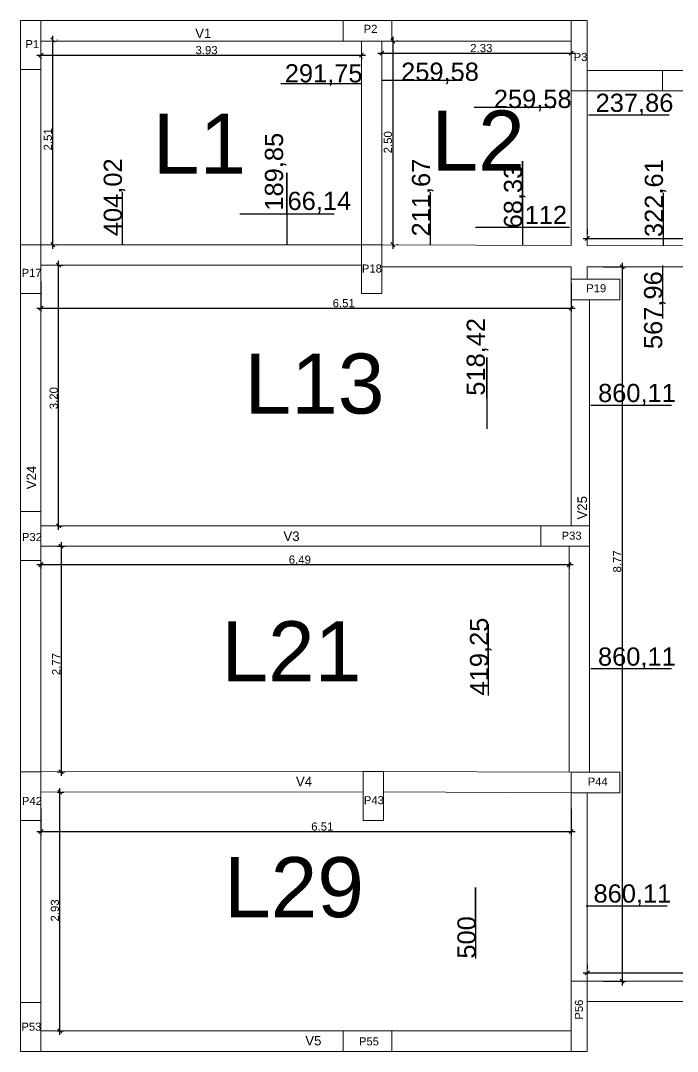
# Model space of a CAD drawing. Header units: millimetres. Extents: x 2878 to 6301, y 540 to 1980.
# Drawn here: x 2911.29 to 2919.35, y 679.32 to 691.97 of the extents above; entities that cross this region are included whole.
import ezdxf

# ---------------------------------------------------------------- set-up
doc = ezdxf.new("R2010")
doc.units = ezdxf.units.MM
doc.header["$LTSCALE"] = 4
for name, color, linetype, lineweight in [('ALVENARIA', 4, 'Continuous', 20), ('COTAS', 35, 'Continuous', 5), ('PILAR', 1, 'Continuous', 5), ('TEXTO', 5, 'Continuous', 20)]:
    doc.layers.add(name, color=color, linetype=linetype, lineweight=lineweight)
doc.layers.add('LINHA DE MOMENTOS', color=42, linetype='Continuous')
doc.styles.get("Standard").update_dxf_attribs({"font": 'arial.ttf'})
doc.dimstyles.new('ISO-25', dxfattribs={"dimscale": 0, "dimtxt": 0.1, "dimasz": 0.05, "dimexe": 0.05, "dimexo": 0.2, "dimgap": 0.01, "dimtad": 1, "dimzin": 4, "dimdsep": 46, "dimtxsty": 'Standard', "dimblk": 'OBLIQUE', "dimcen": 0.1, "dimdle": 0.05, "dimclrt": 256, "dimadec": 0, "dimazin": 0, "dimtfac": 1, "dimtix": 1, "dimtofl": 0, "dimtmove": 0, "dimatfit": 3, "dimfxl": 1, "dimtfillclr": 256, "dimarcsym": 0})

# ---------------------------------------------------------------- blocks, each defined once
blk = doc.blocks.new('PILAR')
at = {"layer": 'PILAR', "ltscale": 0.01}
blk.add_lwpolyline([(-0.15, 0), (0.1, 0), (0.1, -0.6), (-0.15, -0.6)], close=True, dxfattribs=at)
blk = doc.blocks.new('_Oblique')
at = {"color": 0, "linetype": 'ByBlock', "lineweight": -2}
blk.add_line((-0.5, -0.5), (0.5, 0.5), dxfattribs=at)
blk = doc.blocks.new('*D493')
at = {"layer": 'COTAS', "color": 0, "lineweight": -2, "transparency": 16777216}
for p, q in [((2911.488, 691.551), (2915.523, 691.551)), ((2911.538, 691.524), (2911.538, 691.501)), ((2915.473, 691.524), (2915.473, 691.501))]:
    blk.add_line(p, q, dxfattribs=at)
at = {"layer": 'Defpoints', "color": 0, "transparency": 16777216}
for p in [(2911.538, 691.724), (2915.473, 691.724), (2915.473, 691.551)]:
    blk.add_point(p, dxfattribs=at)
at = {"layer": 'COTAS', "color": 0, "lineweight": -2, "transparency": 16777216, "xscale": 0.05, "yscale": 0.05, "zscale": 0.05, "rotation": 180}
blk.add_blockref('_Oblique', (2911.538, 691.551), dxfattribs=at)
at = {"layer": 'COTAS', "color": 0, "lineweight": -2, "transparency": 16777216, "xscale": 0.05, "yscale": 0.05, "zscale": 0.05}
blk.add_blockref('_Oblique', (2915.473, 691.551), dxfattribs=at)
at = {"layer": 'COTAS', "transparency": 16777216, "insert": (2913.571, 691.612), "char_height": 0.1, "attachment_point": 5}
blk.add_mtext('3.93', dxfattribs=at)
blk = doc.blocks.new('*D494')
at = {"layer": 'COTAS', "color": 0, "lineweight": -2, "transparency": 16777216}
for p, q in [((2911.683, 689.174), (2911.683, 691.786)), ((2911.738, 691.736), (2911.733, 691.736)), ((2911.738, 689.224), (2911.733, 689.224))]:
    blk.add_line(p, q, dxfattribs=at)
at = {"layer": 'Defpoints', "color": 0, "transparency": 16777216}
for p in [(2911.538, 691.736), (2911.683, 691.736), (2911.538, 689.224)]:
    blk.add_point(p, dxfattribs=at)
at = {"layer": 'COTAS', "color": 0, "lineweight": -2, "transparency": 16777216, "xscale": 0.05, "yscale": 0.05, "zscale": 0.05}
for p, rotation in [((2911.683, 691.736), 90), ((2911.683, 689.224), 270)]:
    blk.add_blockref('_Oblique', p, dxfattribs=dict(at, rotation=rotation))
at = {"layer": 'COTAS', "transparency": 16777216, "insert": (2911.622, 690.517), "char_height": 0.1, "attachment_point": 5, "rotation": 90}
blk.add_mtext('2.51', dxfattribs=at)
blk = doc.blocks.new('*D495')
at = {"layer": 'COTAS', "color": 0, "lineweight": -2, "transparency": 16777216}
for p, q in [((2915.673, 691.575), (2918.098, 691.575)), ((2915.723, 691.524), (2915.723, 691.525)), ((2918.048, 691.524), (2918.048, 691.525))]:
    blk.add_line(p, q, dxfattribs=at)
at = {"layer": 'Defpoints', "color": 0, "transparency": 16777216}
for p in [(2915.723, 691.724), (2918.048, 691.724), (2918.048, 691.575)]:
    blk.add_point(p, dxfattribs=at)
at = {"layer": 'COTAS', "color": 0, "lineweight": -2, "transparency": 16777216, "xscale": 0.05, "yscale": 0.05, "zscale": 0.05, "rotation": 180}
blk.add_blockref('_Oblique', (2915.723, 691.575), dxfattribs=at)
at = {"layer": 'COTAS', "color": 0, "lineweight": -2, "transparency": 16777216, "xscale": 0.05, "yscale": 0.05, "zscale": 0.05}
blk.add_blockref('_Oblique', (2918.048, 691.575), dxfattribs=at)
at = {"layer": 'COTAS', "transparency": 16777216, "insert": (2916.946, 691.637), "char_height": 0.1, "attachment_point": 5}
blk.add_mtext('2.33', dxfattribs=at)
blk = doc.blocks.new('*D496')
at = {"layer": 'COTAS', "color": 0, "lineweight": -2, "transparency": 16777216}
for p, q in [((2915.86, 691.774), (2915.86, 689.174)), ((2915.923, 691.724), (2915.91, 691.724)), ((2915.923, 689.224), (2915.91, 689.224))]:
    blk.add_line(p, q, dxfattribs=at)
at = {"layer": 'Defpoints', "color": 0, "transparency": 16777216}
for p in [(2915.723, 691.724), (2915.723, 689.224), (2915.86, 689.224)]:
    blk.add_point(p, dxfattribs=at)
at = {"layer": 'COTAS', "color": 0, "lineweight": -2, "transparency": 16777216, "xscale": 0.05, "yscale": 0.05, "zscale": 0.05}
for p, rotation in [((2915.86, 691.724), 90), ((2915.86, 689.224), 270)]:
    blk.add_blockref('_Oblique', p, dxfattribs=dict(at, rotation=rotation))
at = {"layer": 'COTAS', "transparency": 16777216, "insert": (2915.799, 690.481), "char_height": 0.1, "attachment_point": 5, "rotation": 90}
blk.add_mtext('2.50', dxfattribs=at)
blk = doc.blocks.new('*D499')
at = {"layer": 'COTAS', "color": 0, "lineweight": -2, "transparency": 16777216}
for p, q in [((2918.248, 689.415), (2918.248, 689.352)), ((2921.889, 689.403), (2921.889, 689.352)), ((2918.198, 689.302), (2921.939, 689.302))]:
    blk.add_line(p, q, dxfattribs=at)
at = {"layer": 'Defpoints', "color": 0, "transparency": 16777216}
for p in [(2921.889, 689.302), (2918.248, 689.215), (2921.889, 689.203)]:
    blk.add_point(p, dxfattribs=at)
at = {"layer": 'COTAS', "color": 0, "lineweight": -2, "transparency": 16777216, "xscale": 0.05, "yscale": 0.05, "zscale": 0.05, "rotation": 180}
blk.add_blockref('_Oblique', (2918.248, 689.302), dxfattribs=at)
at = {"layer": 'COTAS', "color": 0, "lineweight": -2, "transparency": 16777216, "xscale": 0.05, "yscale": 0.05, "zscale": 0.05}
blk.add_blockref('_Oblique', (2921.889, 689.302), dxfattribs=at)
at = {"layer": 'COTAS', "transparency": 16777216, "insert": (2920.052, 689.363), "char_height": 0.1, "attachment_point": 5}
blk.add_mtext('3.64', dxfattribs=at)
blk = doc.blocks.new('*D527')
at = {"layer": 'COTAS', "color": 0, "lineweight": -2, "transparency": 16777216}
for p, q in [((2918.248, 680.383), (2918.248, 680.336)), ((2922.764, 680.383), (2922.764, 680.336)), ((2918.198, 680.286), (2922.814, 680.286))]:
    blk.add_line(p, q, dxfattribs=at)
at = {"layer": 'Defpoints', "color": 0, "transparency": 16777216}
for p in [(2918.248, 680.183), (2922.764, 680.286), (2922.764, 680.183)]:
    blk.add_point(p, dxfattribs=at)
at = {"layer": 'COTAS', "color": 0, "lineweight": -2, "transparency": 16777216, "xscale": 0.05, "yscale": 0.05, "zscale": 0.05, "rotation": 180}
blk.add_blockref('_Oblique', (2918.248, 680.286), dxfattribs=at)
at = {"layer": 'COTAS', "color": 0, "lineweight": -2, "transparency": 16777216, "xscale": 0.05, "yscale": 0.05, "zscale": 0.05}
blk.add_blockref('_Oblique', (2922.764, 680.286), dxfattribs=at)
at = {"layer": 'COTAS', "transparency": 16777216, "insert": (2920.558, 680.348), "char_height": 0.1, "attachment_point": 5}
blk.add_mtext('4.52', dxfattribs=at)
blk = doc.blocks.new('*D528')
at = {"layer": 'COTAS', "color": 0, "lineweight": -2, "transparency": 16777216}
for p, q in [((2918.448, 688.953), (2918.725, 688.953)), ((2918.675, 689.003), (2918.675, 680.133)), ((2918.448, 680.183), (2918.725, 680.183))]:
    blk.add_line(p, q, dxfattribs=at)
at = {"layer": 'Defpoints', "color": 0, "transparency": 16777216}
for p in [(2918.248, 688.953), (2918.248, 680.183), (2918.675, 680.183)]:
    blk.add_point(p, dxfattribs=at)
at = {"layer": 'COTAS', "color": 0, "lineweight": -2, "transparency": 16777216, "xscale": 0.05, "yscale": 0.05, "zscale": 0.05}
for p, rotation in [((2918.675, 688.953), 90), ((2918.675, 680.183), 270)]:
    blk.add_blockref('_Oblique', p, dxfattribs=dict(at, rotation=rotation))
at = {"layer": 'COTAS', "transparency": 16777216, "insert": (2918.614, 685.336), "char_height": 0.1, "attachment_point": 5, "rotation": 90}
blk.add_mtext('8.77', dxfattribs=at)
blk = doc.blocks.new('*D594')
at = {"layer": 'COTAS', "color": 0, "lineweight": -2, "transparency": 16777216}
for p, q in [((2911.538, 688.774), (2911.538, 688.395)), ((2918.048, 688.753), (2918.048, 688.395)), ((2911.488, 688.445), (2918.098, 688.445))]:
    blk.add_line(p, q, dxfattribs=at)
at = {"layer": 'Defpoints', "color": 0, "transparency": 16777216}
for p in [(2911.538, 688.974), (2918.048, 688.953), (2918.048, 688.445)]:
    blk.add_point(p, dxfattribs=at)
at = {"layer": 'COTAS', "color": 0, "lineweight": -2, "transparency": 16777216, "xscale": 0.05, "yscale": 0.05, "zscale": 0.05, "rotation": 180}
blk.add_blockref('_Oblique', (2911.538, 688.445), dxfattribs=at)
at = {"layer": 'COTAS', "color": 0, "lineweight": -2, "transparency": 16777216, "xscale": 0.05, "yscale": 0.05, "zscale": 0.05}
blk.add_blockref('_Oblique', (2918.048, 688.445), dxfattribs=at)
at = {"layer": 'COTAS', "transparency": 16777216, "insert": (2915.256, 688.506), "char_height": 0.1, "attachment_point": 5}
blk.add_mtext('6.51', dxfattribs=at)
blk = doc.blocks.new('*D595')
at = {"layer": 'COTAS', "color": 0, "lineweight": -2, "transparency": 16777216}
for p, q in [((2911.755, 685.723), (2911.755, 689.024)), ((2911.738, 688.974), (2911.805, 688.974)), ((2911.738, 685.773), (2911.805, 685.773))]:
    blk.add_line(p, q, dxfattribs=at)
at = {"layer": 'Defpoints', "color": 0, "transparency": 16777216}
for p in [(2911.538, 688.974), (2911.755, 688.974), (2911.538, 685.773)]:
    blk.add_point(p, dxfattribs=at)
at = {"layer": 'COTAS', "color": 0, "lineweight": -2, "transparency": 16777216, "xscale": 0.05, "yscale": 0.05, "zscale": 0.05}
for p, rotation in [((2911.755, 688.974), 90), ((2911.755, 685.773), 270)]:
    blk.add_blockref('_Oblique', p, dxfattribs=dict(at, rotation=rotation))
at = {"layer": 'COTAS', "transparency": 16777216, "insert": (2911.694, 687.34), "char_height": 0.1, "attachment_point": 5, "rotation": 90}
blk.add_mtext('3.20', dxfattribs=at)
blk = doc.blocks.new('*D602')
at = {"layer": 'COTAS', "color": 0, "lineweight": -2, "transparency": 16777216}
for p, q in [((2911.738, 685.523), (2911.834, 685.523)), ((2911.784, 685.573), (2911.784, 682.705)), ((2911.738, 682.755), (2911.834, 682.755))]:
    blk.add_line(p, q, dxfattribs=at)
at = {"layer": 'Defpoints', "color": 0, "transparency": 16777216}
for p in [(2911.538, 685.523), (2911.538, 682.755), (2911.784, 682.755)]:
    blk.add_point(p, dxfattribs=at)
at = {"layer": 'COTAS', "color": 0, "lineweight": -2, "transparency": 16777216, "xscale": 0.05, "yscale": 0.05, "zscale": 0.05}
for p, rotation in [((2911.784, 685.523), 90), ((2911.784, 682.755), 270)]:
    blk.add_blockref('_Oblique', p, dxfattribs=dict(at, rotation=rotation))
at = {"layer": 'COTAS', "transparency": 16777216, "insert": (2911.724, 684.076), "char_height": 0.1, "attachment_point": 5, "rotation": 90}
blk.add_mtext('2.77', dxfattribs=at)
blk = doc.blocks.new('*D603')
at = {"layer": 'COTAS', "color": 0, "lineweight": -2, "transparency": 16777216}
for p, q in [((2911.488, 685.297), (2918.076, 685.297)), ((2911.538, 685.323), (2911.538, 685.247)), ((2918.026, 685.323), (2918.026, 685.247))]:
    blk.add_line(p, q, dxfattribs=at)
at = {"layer": 'Defpoints', "color": 0, "transparency": 16777216}
for p in [(2911.538, 685.523), (2918.026, 685.523), (2918.026, 685.297)]:
    blk.add_point(p, dxfattribs=at)
at = {"layer": 'COTAS', "color": 0, "lineweight": -2, "transparency": 16777216, "xscale": 0.05, "yscale": 0.05, "zscale": 0.05, "rotation": 180}
blk.add_blockref('_Oblique', (2911.538, 685.297), dxfattribs=at)
at = {"layer": 'COTAS', "color": 0, "lineweight": -2, "transparency": 16777216, "xscale": 0.05, "yscale": 0.05, "zscale": 0.05}
blk.add_blockref('_Oblique', (2918.026, 685.297), dxfattribs=at)
at = {"layer": 'COTAS', "transparency": 16777216, "insert": (2914.717, 685.358), "char_height": 0.1, "attachment_point": 5}
blk.add_mtext('6.49', dxfattribs=at)
blk = doc.blocks.new('*D604')
at = {"layer": 'COTAS', "color": 0, "lineweight": -2, "transparency": 16777216}
for p, q in [((2911.538, 682.305), (2911.538, 681.971)), ((2918.048, 682.298), (2918.048, 681.971)), ((2911.488, 682.021), (2918.098, 682.021))]:
    blk.add_line(p, q, dxfattribs=at)
at = {"layer": 'Defpoints', "color": 0, "transparency": 16777216}
for p in [(2911.538, 682.505), (2918.048, 682.498), (2918.048, 682.021)]:
    blk.add_point(p, dxfattribs=at)
at = {"layer": 'COTAS', "color": 0, "lineweight": -2, "transparency": 16777216, "xscale": 0.05, "yscale": 0.05, "zscale": 0.05, "rotation": 180}
blk.add_blockref('_Oblique', (2911.538, 682.021), dxfattribs=at)
at = {"layer": 'COTAS', "color": 0, "lineweight": -2, "transparency": 16777216, "xscale": 0.05, "yscale": 0.05, "zscale": 0.05}
blk.add_blockref('_Oblique', (2918.048, 682.021), dxfattribs=at)
at = {"layer": 'COTAS', "transparency": 16777216, "insert": (2914.993, 682.082), "char_height": 0.1, "attachment_point": 5}
blk.add_mtext('6.51', dxfattribs=at)
blk = doc.blocks.new('*D605')
at = {"layer": 'COTAS', "color": 0, "lineweight": -2, "transparency": 16777216}
for p, q in [((2911.738, 682.505), (2911.82, 682.505)), ((2911.77, 679.525), (2911.77, 682.555)), ((2911.738, 679.575), (2911.82, 679.575))]:
    blk.add_line(p, q, dxfattribs=at)
at = {"layer": 'Defpoints', "color": 0, "transparency": 16777216}
for p in [(2911.538, 682.505), (2911.77, 682.505), (2911.538, 679.575)]:
    blk.add_point(p, dxfattribs=at)
at = {"layer": 'COTAS', "color": 0, "lineweight": -2, "transparency": 16777216, "xscale": 0.05, "yscale": 0.05, "zscale": 0.05}
for p, rotation in [((2911.77, 682.505), 90), ((2911.77, 679.575), 270)]:
    blk.add_blockref('_Oblique', p, dxfattribs=dict(at, rotation=rotation))
at = {"layer": 'COTAS', "transparency": 16777216, "insert": (2911.709, 681.053), "char_height": 0.1, "attachment_point": 5, "rotation": 90}
blk.add_mtext('2.93', dxfattribs=at)

msp = doc.modelspace()

# ---------------------------------------------------------------- linework, layer by layer
at = {"layer": 'ALVENARIA', "ltscale": 200}
msp.add_line((2911.538, 691.974), (2911.538, 691.974), dxfattribs=at)
at = {"layer": 'ALVENARIA'}
for p, q in [((2911.538, 691.974), (2915.248, 691.974)), ((2915.548, 691.974), (2915.548, 691.974)), ((2915.848, 691.974), (2918.048, 691.974)), ((2918.248, 691.974), (2918.248, 691.264)), ((2915.248, 691.724), (2911.538, 691.724)), ((2915.473, 689.224), (2915.473, 691.724)), ((2915.648, 691.724), (2915.848, 691.724)), ((2915.723, 689.224), (2915.723, 691.724)), ((2915.848, 691.724), (2918.048, 691.724)), ((2911.288, 691.374), (2911.288, 689.224)), ((2911.538, 691.374), (2911.538, 689.224)), ((2919.173, 691.364), (2918.248, 691.364)), ((2919.668, 691.364), (2919.173, 691.364)), ((2918.048, 691.114), (2918.048, 689.216)), ((2918.248, 691.114), (2919.173, 691.114)), ((2918.248, 691.114), (2918.248, 689.215)), ((2919.348, 691.114), (2919.173, 691.114)), ((2915.473, 689.224), (2911.538, 689.224)), ((2918.048, 689.216), (2915.723, 689.224)), ((2921.889, 689.203), (2918.248, 689.215)), ((2915.473, 688.974), (2911.538, 688.974)), ((2918.048, 688.953), (2915.723, 688.953)), ((2918.048, 688.953), (2918.048, 688.799)), ((2921.888, 688.953), (2918.248, 688.953)), ((2918.248, 688.953), (2918.248, 688.799)), ((2911.288, 688.624), (2911.288, 685.948)), ((2911.538, 688.624), (2911.538, 685.948)), ((2918.048, 688.549), (2918.048, 685.773)), ((2918.276, 685.773), (2918.276, 688.549)), ((2917.676, 685.773), (2911.538, 685.773)), ((2917.676, 685.523), (2911.538, 685.523)), ((2918.026, 685.523), (2918.026, 682.748)), ((2918.276, 685.523), (2918.276, 682.748)), ((2911.288, 682.755), (2911.288, 685.348)), ((2911.538, 682.755), (2911.538, 685.348)), ((2915.495, 682.757), (2911.538, 682.755)), ((2918.048, 682.748), (2915.745, 682.757)), ((2915.495, 682.507), (2911.538, 682.505)), ((2918.047, 682.498), (2915.744, 682.507)), ((2918.048, 682.498), (2918.048, 680.183)), ((2918.248, 680.183), (2918.248, 682.498)), ((2911.288, 679.923), (2911.288, 682.155)), ((2911.538, 679.923), (2911.538, 682.155)), ((2922.414, 680.183), (2918.248, 680.183)), ((2918.248, 679.323), (2918.248, 679.933)), ((2922.414, 679.933), (2918.248, 679.933)), ((2915.248, 679.573), (2911.534, 679.573)), ((2915.648, 679.573), (2915.848, 679.573)), ((2918.048, 679.573), (2915.848, 679.573)), ((2915.248, 679.323), (2911.538, 679.323)), ((2915.548, 679.323), (2915.848, 679.323)), ((2918.048, 679.323), (2915.848, 679.323))]:
    msp.add_line(p, q, dxfattribs=at)
at = {"layer": 'ALVENARIA', "ltscale": 0.03}
for p, q in [((2911.538, 685.973), (2911.538, 686.073)), ((2911.538, 679.323), (2911.388, 679.323))]:
    msp.add_line(p, q, dxfattribs=at)
at = {"layer": 'LINHA DE MOMENTOS'}
for p, q in [((2915.476, 691.198), (2914.484, 691.198)), ((2916.71, 691.24), (2915.718, 691.24)), ((2917.849, 690.907), (2916.857, 690.907)), ((2919.253, 690.813), (2918.261, 690.813)), ((2912.538, 689.223), (2912.538, 689.873)), ((2916.323, 689.219), (2916.323, 689.869)), ((2919.183, 689.211), (2919.183, 689.861)), ((2913.981, 689.604), (2915.137, 689.604)), ((2916.874, 689.441), (2918.03, 689.441)), ((2919.174, 688.317), (2919.174, 688.967)), ((2919.283, 687.251), (2918.292, 687.251)), ((2919.282, 684.016), (2918.291, 684.016)), ((2919.227, 681.107), (2918.235, 681.107))]:
    msp.add_line(p, q, dxfattribs=at)
for points in [[(2917.452, 689.541), (2917.452, 690.249), (2917.452, 689.22)], [(2914.559, 689.604), (2914.559, 690.104), (2914.559, 689.228)], [(2917.013, 687.339), (2917.013, 687.839), (2917.013, 686.963)], [(2917.03, 684.066), (2917.03, 684.566), (2917.03, 683.691)], [(2916.876, 680.836), (2916.876, 681.336), (2916.876, 680.461)]]:
    msp.add_lwpolyline(points, dxfattribs=at)
at = {"layer": 'PILAR', "color": 1, "ltscale": 0.01}
for points in [[(2918.048, 691.974), (2918.248, 691.974), (2918.248, 691.114), (2918.048, 691.114)], [(2918.048, 680.183), (2918.248, 680.183), (2918.248, 679.323), (2918.048, 679.323)]]:
    msp.add_lwpolyline(points, close=True, dxfattribs=at)
at = {"layer": 'PILAR', "ltscale": 0.01}
msp.add_lwpolyline([(2919.668, 691.114), (2919.668, 691.364), (2919.173, 691.364), (2919.173, 691.114)], close=True, dxfattribs=at)

# ---------------------------------------------------------------- block references
at = {"layer": 'COTAS', "xscale": -1}
for p, rotation in [((2911.438, 691.374), 180), ((2915.248, 691.824), 90), ((2918.648, 688.699), 270.0000000000001), ((2911.438, 679.323), 180)]:
    msp.add_blockref('PILAR', p, dxfattribs=dict(at, rotation=rotation))
at = {"layer": 'COTAS'}
for p, rotation in [((2911.388, 688.624), 180), ((2915.573, 688.624), 180), ((2911.388, 685.348), 180), ((2917.676, 685.673), 89.99999999999997), ((2911.388, 682.155), 180), ((2915.595, 682.157), 180), ((2918.648, 682.598), 269.9999999999999), ((2915.248, 679.473), 90)]:
    msp.add_blockref('PILAR', p, dxfattribs=dict(at, rotation=rotation))

# ---------------------------------------------------------------- texts
at = {"layer": 'COTAS', "attachment_point": 1}
for s, insert, char_height in [('V1', (2913.432, 691.877), 0.116), ('P2', (2915.501, 691.923), 0.0988), ('P1', (2911.347, 691.736), 0.0988), ('P3', (2918.08, 691.578), 0.0988), ('L1', (2912.913, 690.832), 0.7375), ('L2', (2916.334, 690.871), 0.7375), ('P17', (2911.3, 688.928), 0.0988), ('P18', (2915.479, 688.981), 0.0988), ('P19', (2918.234, 688.739), 0.0988), ('L13', (2914.037, 687.888), 0.7375), ('P32', (2911.304, 685.685), 0.0988), ('V3', (2914.516, 685.704), 0.116), ('P33', (2917.932, 685.702), 0.0988), ('L21', (2913.753, 684.602), 0.7375), ('V4', (2914.669, 682.693), 0.116), ('P44', (2918.253, 682.684), 0.0988), ('P42', (2911.304, 682.446), 0.0988), ('P43', (2915.504, 682.455), 0.0988), ('L29', (2913.786, 681.707), 0.7375), ('P53', (2911.297, 679.675), 0.0988), ('V5', (2914.784, 679.512), 0.116), ('P55', (2915.443, 679.495), 0.0988)]:
    msp.add_mtext_dynamic_manual_height_columns(s, width=2.5, gutter_width=12.5, heights=[1.872], dxfattribs=dict(at, insert=insert, char_height=char_height))
at = {"layer": 'COTAS', "attachment_point": 1, "rotation": 90}
for s, insert, char_height in [('V24', (2911.361, 686.222), 0.116), ('V25', (2918.127, 685.851), 0.116), ('P56', (2918.095, 679.712), 0.0988)]:
    msp.add_mtext_dynamic_manual_height_columns(s, width=2.5, gutter_width=12.5, heights=[1.872], dxfattribs=dict(at, insert=insert, char_height=char_height))
at = {"layer": 'TEXTO'}
for s, p in [('291,75', (2914.532, 691.216)), ('259,58', (2915.961, 691.235)), ('259,58', (2917.1, 690.902)), ('237,86', (2918.35, 690.854)), ('66,14', (2914.566, 689.65)), ('112', (2917.478, 689.477)), ('860,11', (2918.38, 687.292)), ('860,11', (2918.379, 684.057)), ('860,11', (2918.324, 681.149))]:
    msp.add_text(s, height=0.2235, dxfattribs=at).set_placement(p)
for s, p in [('189,85', (2914.511, 689.642)), ('404,02', (2912.532, 689.329)), ('211,67', (2916.317, 689.325)), ('68,33', (2917.447, 689.424)), ('322,61', (2919.177, 689.318)), ('567,96', (2919.168, 687.943)), ('518,42', (2916.99, 687.37)), ('419,25', (2917.03, 683.691)), ('500', (2916.876, 680.461))]:
    msp.add_text(s, height=0.2235, rotation=90, dxfattribs=at).set_placement(p)

# ---------------------------------------------------------------- dimensions: what is measured, and where the dimension line sits
at = {"layer": 'COTAS'}
for base, p1, p2, picture, middle in [((2915.4727, 691.5514), (2911.5379, 691.7241), (2915.4727, 691.7241), '*D493', (2913.5711, 691.5514)), ((2918.0479, 691.5754), (2915.7227, 691.7241), (2918.0479, 691.7241), '*D495', (2916.946, 691.5754)), ((2921.889, 689.302), (2918.248, 689.215), (2921.889, 689.203), '*D499', (2920.052, 689.302)), ((2918.048, 688.445), (2911.538, 688.974), (2918.048, 688.953), '*D594', (2915.256, 688.445)), ((2918.026, 685.297), (2911.538, 685.523), (2918.026, 685.523), '*D603', (2914.717, 685.297)), ((2918.048, 682.021), (2911.538, 682.505), (2918.048, 682.498), '*D604', (2914.993, 682.021)), ((2922.764, 680.286), (2918.248, 680.183), (2922.764, 680.183), '*D527', (2920.558, 680.286))]:
    dim = msp.add_linear_dim(base=base, p1=p1, p2=p2, dimstyle='ISO-25', override={"dimscale": 1}, dxfattribs=at)
    dim.commit()
    dim.dimension.update_dxf_attribs({"geometry": picture, "text_midpoint": middle, "dimtype": 160})
for base, p1, p2, picture, middle in [((2911.683, 691.736), (2911.538, 689.224), (2911.538, 691.736), '*D494', (2911.683, 690.517)), ((2915.86, 689.224), (2915.723, 691.724), (2915.723, 689.224), '*D496', (2915.86, 690.481)), ((2911.755, 688.974), (2911.538, 685.773), (2911.538, 688.974), '*D595', (2911.755, 687.34)), ((2918.675, 680.183), (2918.248, 688.953), (2918.248, 680.183), '*D528', (2918.675, 685.336)), ((2911.784, 682.755), (2911.538, 685.523), (2911.538, 682.755), '*D602', (2911.784, 684.076)), ((2911.77, 682.505), (2911.538, 679.575), (2911.538, 682.505), '*D605', (2911.77, 681.053))]:
    dim = msp.add_linear_dim(base=base, p1=p1, p2=p2, angle=90, dimstyle='ISO-25', override={"dimscale": 1}, dxfattribs=at)
    dim.commit()
    dim.dimension.update_dxf_attribs({"geometry": picture, "text_midpoint": middle, "dimtype": 160})

doc.saveas('drawing.dxf')
